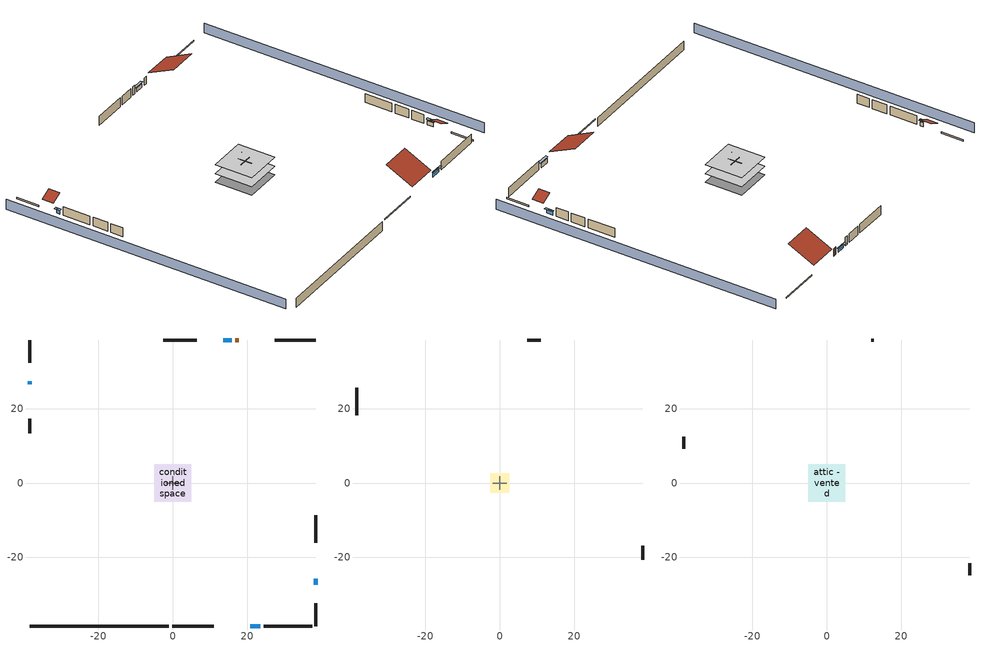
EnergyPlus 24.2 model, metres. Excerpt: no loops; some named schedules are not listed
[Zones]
conditioned space
 floor adiabatic (AdiabaticFloorConstruction): -5.03,-5.03 -5.03,5.03 5.03,5.03 5.03,-5.03 z0.3
 floor foundation (Slab2 construction): -5.03,-5.03 -5.03,5.03 5.03,5.03 5.03,-5.03 z-2.13
 wall outside (RimJoist1 construction): -0.1,-38.4 10.96,-38.4 z0.3:0.61
 wall outside (RimJoist2 construction): -38.4,38.4 -38.4,32.24 z0.3:0.61
 wall outside (RimJoist3 construction): 38.4,38.4 27.34,38.4 z0.3:0.61
 wall outside (RimJoist4 construction): 38.4,-38.4 38.4,-32.24 z0.3:0.61
 wall outside (AdiabaticWallConstruction 1): 17.71,38.4 16.8,38.4 z0.3:2.34
 wall outside (AdiabaticWallConstruction): 20.82,-38.4 23.47,-38.4 z0.3:1.49; -38.4,27.33 -38.4,26.49 z0.3:1.43; 15.87,38.4 13.6,38.4 z0.3:1.34; 38.4,-27.33 38.4,-25.69 z0.3:1.37
 wall outside (Wall3 construction): 24.4,-38.4 37.47,-38.4 z0.3:2.74
 wall outside (Wall4 construction): -38.4,17.32 -38.4,13.38 z0.3:2.74
 wall outside (Wall7 construction): 6.47,38.4 -2.51,38.4 z0.3:2.74
 wall outside (Wall8 construction): 38.4,-15.98 38.4,-8.72 z0.3:2.74
 wall foundation (FoundationWall1 construction): -38.4,-38.4 -1.03,-38.4 z-2.13:0.3
 wall to garage (Wall5 construction): 1.83,0 -1.83,0 z0.3:2.74
 wall to garage (Wall6 construction): 0,1.83 0,-1.83 z0.3:2.74
 window (WindowConstruction): 20.82,-38.4 23.47,-38.4 z0.3:1.49
 window (WindowConstruction 1): -38.4,27.33 -38.4,26.49 z0.3:1.43
 window (WindowConstruction 2): 15.87,38.4 13.6,38.4 z0.3:1.34
 window (WindowConstruction 3): 38.4,-27.33 38.4,-25.69 z0.3:1.37
 door (Door): 17.71,38.4 16.8,38.4 z0.3:2.34
 ceiling adiabatic (AdiabaticFloorConstruction): 5.03,-5.03 5.03,5.03 -5.03,5.03 -5.03,-5.03 z0.3
garage
 floor foundation (Slab1 construction): -2.59,-2.59 -2.59,2.59 2.59,2.59 2.59,-2.59 z0
 wall outside (Wall1 construction): -38.4,25.56 -38.4,18.24 z0.3:2.74
 wall outside (Wall12 construction): 38.4,-20.57 38.4,-16.91 z0.3:2.74
 wall outside (Wall2 construction): 11.06,38.4 7.4,38.4 z0.3:2.74
attic - vented
 floor to garage (Floor1 construction): -2.59,-2.59 -2.59,2.59 2.59,2.59 2.59,-2.59 z2.74
 floor to conditioned space (Floor2 construction Reversed): -5.03,-5.03 -5.03,5.03 5.03,5.03 5.03,-5.03 z2.74
 wall outside (Wall10 construction): 38.4,-24.76 38.4,-21.5 z0.3:2.74
 wall outside (Wall11 construction): 12.67,38.4 11.99,38.4 z0.3:2.74
 wall outside (Wall9 construction): -38.4,12.45 -38.4,9.19 z0.3:2.74
 roof outside (Roof1 construction): 19.89,-38.4,2.74 19.89,-31.24,6.32 11.89,-31.24,6.32 11.89,-38.4,2.74
 roof outside (Roof2 construction): -38.4,28.26,2.74 -35.67,28.26,4.11 -35.67,31.32,4.11 -38.4,31.32,2.74
 roof outside (Roof3 construction): 38.4,-28.26,2.74 35.67,-28.26,4.11 35.67,-31.32,4.11 38.4,-31.32,2.74
 roof outside (Roof4 construction): 18.64,38.4,2.74 18.64,31.45,6.22 26.41,31.45,6.22 26.41,38.4,2.74
shading: -42.97,38.4 -42.97,-38.4 / 42.97,-38.4 42.97,38.4 z0:2.74; 23.78,-38.4 20.52,-38.4 20.52,-39.01 23.78,-39.01 z1.8; -38.4,26.18 -38.4,27.63 -39.01,27.63 -39.01,26.18 z1.74; 13.3,38.4 16.17,38.4 16.17,39.01 13.3,39.01 z1.65; 38.4,-25.39 38.4,-27.63 39.01,-27.63 39.01,-25.39 z1.68
[Building]
Building 1: Terrain=Suburbs
[Site:Location]
Portland Intl Arpt_OR: Latitude {deg}=45.59; Longitude {deg}=-122.6; Time Zone {hr}=-8; Elevation {m}=33; Keep Site Location Information=Yes
[Site:GroundTemperature:Shallow]
10.2558, 8.96328, 8.85977, 9.47314, 11.9355, 14.3863, 16.5111, 17.8571, 17.9714, 16.8767, 14.8061, 12.4304
[Site:WaterMainsTemperature]
Calculation Method=Schedule; Temperature Schedule=mains temperature schedule
[Material] Roughness=Rough; Thermal Absorptance=0.9
Name | Thickness {m} | Conductivity {W/m-K} | Density {kg/m3} | Specific Heat {J/kg-K} | Solar Absorptance | Visible Absorptance
asphalt or fiberglass shingles | 0.00635 | 0.162714 | 1121.4 | 1465.45 | 0.85 | 0.85
ceiling loosefill ins | 0.254 | 0.0480833 | 16.02 | 1046.75 | 0.7 | 0.7
ceiling stud and cavity | 0.1397 | 1.39189 | 65.682 | 1177.47 | 0.7 | 0.7
ceiling stud and cavity 1 | 0.1397 | 0.104117 | 65.682 | 1177.47 | 0.7 | 0.7
concrete 4.0 in. | 0.1016 | 1.803125 | 2242.8 | 837.4 | 0.7 | 0.7
concrete 8.0 in. | 0.2032 | 1.803125 | 2242.8 | 837.4 | 0.7 | 0.7
door material | 0.04445 | 0.0612267 | 512.64 | 1214.23 | 0.7 | 0.7
floor covering | 0.0127 | 0.0450781 | 54.468 | 1339.84 | 0.9 | 0.9
floor covering 1 | 0.0127 | 0.0433444 | 54.468 | 1339.84 | 0.6 | 0.6
floor rigid ins; wall rigid ins | 0.512978 | 0.029427 | 32.04 | 1214.23 | 0.7 | 0.7
floor stud and cavity | 0.1397 | 1.75129 | 37.0049 | 1207.88 | 0.7 | 0.7
furniture material conditioned space 1; furniture material garage 1 | 0.1524 | 0.115458 | 640.8 | 1214.23 | 0.6 | 0.6
gypsum board | 0.0127 | 0.160291 | 801 | 837.4 | 0.6 | 0.6
gypsum board 1 | 0.0127 | 0.160291 | 801 | 837.4 | 0.7 | 0.7
osb sheathing 0.5 in. | 0.0127 | 0.115458 | 512.64 | 1214.23 | 0.6 | 0.6
osb sheathing 0.5 in. 1; osb sheathing 0.5 in. 2; osb sheathing 0.5 in. 3 | 0.0127 | 0.115458 | 512.64 | 1214.23 | 0.7 | 0.7
osb sheathing 0.75 in. | 0.01905 | 0.115458 | 512.64 | 1214.23 | 0.7 | 0.7
rim joist stud and cavity | 0.0508 | 0.178688 | 50.32683 | 1063.81 | 0.6 | 0.6
roof rigid ins | 0.00281632 | 0.029427 | 32.04 | 1214.23 | 0.7 | 0.7
wall stud and cavity | 0.1397 | 0.727959 | 139.0536 | 1170.24 | 0.6 | 0.6
wall stud and cavity 1 | 0.1397 | 0.550994 | 139.0536 | 1170.24 | 0.7 | 0.7
wall stud and cavity 2 | 0.1397 | 0.335416 | 139.0536 | 1170.24 | 0.7 | 0.7
wall stud and cavity 3 | 0.0889 | 0.380278 | 52.3479 | 1209.89 | 0.7 | 0.7
wall stud and cavity 4 | 0.0889 | 0.391764 | 83.0341 | 1211.67 | 0.7 | 0.7
wood siding | 0.0254 | 0.102417 | 544.68 | 1172.36 | 0.85 | 0.85
wood siding 1; wood siding 2 | 0.0254 | 0.102417 | 544.68 | 1172.36 | 0.7 | 0.7
[WindowMaterial:SimpleGlazingSystem]
WindowMaterial: U-Factor {W/m2-K}=4.76952; Solar Heat Gain Coefficient=0.63
[Construction]
AdiabaticFloorConstruction: floor stud and cavity, floor rigid ins, osb sheathing 0.75 in., floor covering 1
AdiabaticWallConstruction: wood siding 1, wall rigid ins, wall stud and cavity 3, gypsum board
AdiabaticWallConstruction 1: wood siding 2, wall rigid ins, wall stud and cavity 3, gypsum board
Door: door material
Floor1 construction: ceiling stud and cavity
Floor2 construction Reversed: gypsum board, ceiling stud and cavity 1, ceiling loosefill ins
FoundationWall1 construction: concrete 8.0 in., gypsum board 1
furniture construction conditioned space 1: furniture material conditioned space 1
furniture construction garage 1: furniture material garage 1
PartitionWallConstruction: gypsum board, wall stud and cavity 4, gypsum board
RimJoist1 construction; RimJoist2 construction; RimJoist3 construction; RimJoist4 construction: wood siding, rim joist stud and cavity
Roof1 construction; Roof2 construction; Roof3 construction; Roof4 construction: asphalt or fiberglass shingles, roof rigid ins, osb sheathing 0.5 in.
Slab1 construction: concrete 4.0 in.
Slab2 construction: concrete 4.0 in., floor covering
Wall1 construction; Wall2 construction: wood siding, osb sheathing 0.5 in. 1, wall stud and cavity
Wall10 construction; Wall11 construction; Wall12 construction; Wall9 construction: wood siding, osb sheathing 0.5 in. 2, wall stud and cavity
Wall3 construction; Wall4 construction: wood siding, osb sheathing 0.5 in. 1, wall stud and cavity 1, gypsum board
Wall5 construction: osb sheathing 0.5 in. 2, wall stud and cavity 2, gypsum board
Wall6 construction: osb sheathing 0.5 in. 3, wall stud and cavity 2, gypsum board
Wall7 construction; Wall8 construction: wood siding, osb sheathing 0.5 in. 2, wall stud and cavity 1, gypsum board
WindowConstruction; WindowConstruction 1; WindowConstruction 2; WindowConstruction 3: WindowMaterial
[Zone] Multiplier=1; Part of Total Floor Area=Yes
Name | Volume {m3}
attic - vented | 107.906
conditioned space | 493.619
garage | 65.242
[Space]
Name | Zone | Volume {m3}
attic - vented 1 | attic - vented | 107.906
conditioned space 1 | conditioned space | 493.619
garage 1 | garage | 65.242
[ZoneInfiltration:EffectiveLeakageArea] Schedule=Always On Discrete
Name | Zone or Space | Effective Air Leakage Area {cm2} | Stack Coefficient | Wind Coefficient
infil attic - vented 1 | attic - vented 1 | 4265.37 | 0.000175901 | 3.59376e-05
infil garage 1 | garage 1 | 271.837 | 0.000129147 | 4.64657e-05
[ZoneMixing]
whole house fan mix: Zone or Space=attic - vented; Schedule=Always On Continuous; Design Flow Rate Calculation Method=Flow/Zone; Design Flow Rate {m3/s}=0; Source Zone or Space=conditioned space
[SurfaceProperty:ExposedFoundationPerimeter] Exposed Perimeter Calculation Method=TotalExposedPerimeter
Name | Total Exposed Perimeter {m}
Slab2 | 37.36848
Slab1 | 14.6304
[SurfaceProperty:IncidentSolarMultiplier] Incident Solar Multiplier=1; Incident Solar Multiplier Schedule=trans schedule winter=0.85 summer=0.7
Window1; Window2; Window3; Window4
[InternalMass]
Name | Construction | Zone or ZoneList | Space or SpaceList | Surface Area {m2}
furniture mass conditioned space 1 | furniture construction conditioned space 1 | conditioned space | conditioned space 1 | 80.97429
partition wall mass | PartitionWallConstruction | conditioned space | conditioned space 1 | 202.436
furniture mass garage 1 | furniture construction garage 1 | garage | garage 1 | 2.67561
[Lights] Design Level Calculation Method=LightingLevel; Return Air Fraction=0; Fraction Radiant=0.6; Fraction Visible=0.2; Fraction Replaceable=1
Name | Zone or ZoneList or Space or SpaceList | Schedule | Lighting Level {W}
interior lighting | conditioned space 1 | lighting_interior | 247.016
garage lighting | garage 1 | lighting_garage | 7.14391
[People]
occupants: Zone or ZoneList or Space or SpaceList=conditioned space 1; Number of People Schedule=occupants; Number of People Calculation Method=People; Number of People=1; Fraction Radiant=0.314171; Sensible Heat Fraction=0.56303; Activity Level Schedule=occupants activity schedule; Carbon Dioxide Generation Rate {m3/s-W}=0; Enable ASHRAE 55 Comfort Warnings=No; Mean Radiant Temperature Calculation Type=EnclosureAveraged
[ElectricEquipment] Zone or ZoneList or Space or SpaceList=conditioned space 1; Design Level Calculation Method=EquipmentLevel
Name | Schedule | Design Level {W} | Fraction Latent | Fraction Radiant | Fraction Lost
ceiling fan | ceiling_fan | 19.4431 | 0 | 0.558 | 0
clothes dryer | clothes_dryer | 2679.59 | 0.015 | 0.081 | 0.85
clothes washer | clothes_washer | 153.59 | 0.03 | 0.162 | 0.7
cooking range | cooking_range | 106.388 | 0.16 | 0.384 | 0.2
fridge | fridge schedule | 43.7215 | 0 | 0.6 | 0
mech vent bath fan 0 | mech vent bath fan 0 schedule | 45 | 0 | 0 | 1
mech vent house fan | mech vent house fan schedule | 0 | 0 | 0 | 1
mech vent house fan cfis | mech vent house fan cfis schedule | 0 | 0 | 0 | 0
mech vent range fan 0 | mech vent range fan 0 schedule | 30 | 0 | 0 | 1
misc plug loads | plug_loads_other | 300.022 | 0.021 | 0.558 | 0.049
misc tv | plug_loads_tv | 321.39 | 0 | 0.6 | 0
whole house fan | Always On Discrete | 0 | 0 | 0 | 1
[OtherEquipment] Zone or ZoneList or Space or SpaceList=conditioned space 1; Design Level Calculation Method=EquipmentLevel
Name | Fuel Type | Schedule | Design Level {W} | Fraction Latent | Fraction Radiant | Fraction Lost
clothes dryer 1 | Electricity | clothes_dryer | 0 | 0.015 | 0.081 | 0.85
cooking range 1 | NaturalGas | cooking_range | 3117.94 | 0.16 | 0.384 | 0.2
general water use latent | None | general water use schedule | 25.6591 | 1 | 0 | 0
general water use sensible | None | general water use schedule | -25.2881 | 0 | 0.6 | 0
mech vent house fan latent load; water heater lat | None | Always On Discrete | 0 | 1 | 0 | 0
mech vent house fan sensible load; water heater sens | None | Always On Discrete | 0 | 0 | 0 | 0
water heater energy adjustment1 | Electricity | Always On Discrete | 0.01 | 0 | 0 | 1
[ZoneInfiltration:DesignFlowRate] Zone or ZoneList or Space or SpaceList=conditioned space 1; Schedule=Always On Discrete; Design Flow Rate Calculation Method=Flow/Zone; Design Flow Rate {m3/s}=0
infil flow; natural vent flow; whole house fan flow
[AvailabilityManager:Scheduled] Schedule=Always On Discrete
furnace airloop Availability Manager; room ac airloop Availability Manager
[Foundation:Kiva] Wall Depth Below Slab {m}=0.2032
Name | Initial Indoor Air Temperature {C} | Wall Height Above Grade {m}
Foundation Kiva 1 | 13.4258 | 0.1016
Foundation Kiva 2 | 18.8889 | 0.3048
[Foundation:Kiva:Settings]
Soil Conductivity {W/m-K}=2.4234; Soil Density {kg/m3}=1842.3; Soil Specific Heat {J/kg-K}=418.7; Ground Solar Absorptivity=0.9; Ground Thermal Absorptivity=0.9; Ground Surface Roughness {m}=0.03; Far-Field Width {m}=40; Deep-Ground Boundary Condition=ZeroFlux; Deep-Ground Depth {m}=40; Minimum Cell Dimension {m}=0.2; Maximum Cell Growth Coefficient=3; Simulation Timestep=Timestep
[Exterior:Lights]
exterior lighting: Schedule=exterior lighting schedule; Design Level {W}=8.01452
[EnergyManagementSystem:GlobalVariable]
furnace_airloop_Fan_RTF
infil_program_Qfan
infil_program_Qinf
natural_vent_program_Qnv
natural_vent_program_Qwhf
room_ac_airloop_Fan_RTF
[EnergyManagementSystem:Sensor]
Name | Output:Variable or Output:Meter Index Key | Output:Variable or Output:Meter
airflow_gain | infil flow | Infiltration Sensible Heat Gain Energy
airflow_gain_1 | natural vent flow | Infiltration Sensible Heat Gain Energy
airflow_gain_2 | whole house fan flow | Infiltration Sensible Heat Gain Energy
airflow_loss | infil flow | Infiltration Sensible Heat Loss Energy
airflow_loss_1 | natural vent flow | Infiltration Sensible Heat Loss Energy
airflow_loss_2 | whole house fan flow | Infiltration Sensible Heat Loss Energy
clg_load_cond |  | Cooling:EnergyTransfer:Zone:CONDITIONED SPACE
clg_sp_s; clg_sp_s_1 | cooling setpoint | Schedule Value
clothes_dryer_exhaust_0_sch_s | clothes_dryer | Schedule Value
cool_season | cooling season schedule | Schedule Value
htg_load_cond |  | Heating:EnergyTransfer:Zone:CONDITIONED SPACE
htg_sp_s; htg_sp_s_1 | heating setpoint | Schedule Value
ig_ee_conv | ceiling fan | Electric Equipment Convective Heating Energy
ig_ee_conv_1 | clothes dryer | Electric Equipment Convective Heating Energy
ig_ee_conv_3 | cooking range | Electric Equipment Convective Heating Energy
ig_ee_conv_4 | fridge | Electric Equipment Convective Heating Energy
ig_ee_conv_5 | misc plug loads | Electric Equipment Convective Heating Energy
ig_ee_conv_6 | misc tv | Electric Equipment Convective Heating Energy
ig_ee_conv_7 | whole house fan | Electric Equipment Convective Heating Energy
ig_ee_rad | ceiling fan | Electric Equipment Radiant Heating Energy
ig_ee_rad_1 | clothes dryer | Electric Equipment Radiant Heating Energy
ig_ee_rad_3 | cooking range | Electric Equipment Radiant Heating Energy
ig_ee_rad_4 | fridge | Electric Equipment Radiant Heating Energy
ig_ee_rad_5 | misc plug loads | Electric Equipment Radiant Heating Energy
ig_ee_rad_6 | misc tv | Electric Equipment Radiant Heating Energy
ig_ee_rad_7 | whole house fan | Electric Equipment Radiant Heating Energy
ig_lgt_conv | interior lighting | Lights Convective Heating Energy
ig_lgt_rad | interior lighting | Lights Radiant Heating Energy
ig_lgt_vis | interior lighting | Lights Visible Radiation Heating Energy
ig_oe_conv | clothes dryer 1 | Other Equipment Convective Heating Energy
ig_oe_conv_1 | cooking range 1 | Other Equipment Convective Heating Energy
ig_oe_conv_2 | general water use latent | Other Equipment Convective Heating Energy
ig_oe_conv_3 | general water use sensible | Other Equipment Convective Heating Energy
ig_oe_conv_4 | water heater energy adjustment1 | Other Equipment Convective Heating Energy
ig_oe_conv_5 | water heater lat | Other Equipment Convective Heating Energy
ig_oe_conv_6 | water heater sens | Other Equipment Convective Heating Energy
ig_oe_rad | clothes dryer 1 | Other Equipment Radiant Heating Energy
ig_oe_rad_1 | cooking range 1 | Other Equipment Radiant Heating Energy
ig_oe_rad_2 | general water use latent | Other Equipment Radiant Heating Energy
ig_oe_rad_3 | general water use sensible | Other Equipment Radiant Heating Energy
ig_oe_rad_4 | water heater energy adjustment1 | Other Equipment Radiant Heating Energy
ig_oe_rad_5 | water heater lat | Other Equipment Radiant Heating Energy
ig_oe_rad_6 | water heater sens | Other Equipment Radiant Heating Energy
ig_ppl_conv | occupants | People Convective Heating Energy
ig_ppl_rad | occupants | People Radiant Heating Energy
im_conv | furniture mass conditioned space 1 | Surface Inside Face Convection Heat Gain Energy
im_conv_1 | partition wall mass | Surface Inside Face Convection Heat Gain Energy
im_ig | furniture mass conditioned space 1 | Surface Inside Face Internal Gains Radiation Heat Gain Energy
im_ig_1 | partition wall mass | Surface Inside Face Internal Gains Radiation Heat Gain Energy
im_lgt | furniture mass conditioned space 1 | Surface Inside Face Lights Radiation Heat Gain Energy
im_lgt_1 | partition wall mass | Surface Inside Face Lights Radiation Heat Gain Energy
im_sol | furniture mass conditioned space 1 | Surface Inside Face Solar Radiation Heat Gain Energy
im_sol_1 | partition wall mass | Surface Inside Face Solar Radiation Heat Gain Energy
im_surf | furniture mass conditioned space 1 | Surface Inside Face Net Surface Thermal Radiation Heat Gain Energy
im_surf_1 | partition wall mass | Surface Inside Face Net Surface Thermal Radiation Heat Gain Energy
mech_vent_bath_fan_0_sch_s | mech vent bath fan 0 schedule | Schedule Value
mech_vent_range_fan_0_sch_s | mech vent range fan 0 schedule | Schedule Value
mv_conv | mech vent bath fan 0 | Electric Equipment Convective Heating Energy
mv_conv_1 | mech vent house fan | Electric Equipment Convective Heating Energy
mv_conv_2 | mech vent house fan cfis | Electric Equipment Convective Heating Energy
mv_conv_3 | mech vent range fan 0 | Electric Equipment Convective Heating Energy
mv_conv_4 | mech vent house fan latent load | Other Equipment Convective Heating Energy
mv_conv_5 | mech vent house fan sensible load | Other Equipment Convective Heating Energy
mv_rad | mech vent bath fan 0 | Electric Equipment Radiant Heating Energy
mv_rad_1 | mech vent house fan | Electric Equipment Radiant Heating Energy
mv_rad_2 | mech vent house fan cfis | Electric Equipment Radiant Heating Energy
mv_rad_3 | mech vent range fan 0 | Electric Equipment Radiant Heating Energy
mv_rad_4 | mech vent house fan latent load | Other Equipment Radiant Heating Energy
mv_rad_5 | mech vent house fan sensible load | Other Equipment Radiant Heating Energy
natural_vent_s | natural vent schedule | Schedule Value
out_pb_s |  | Site Outdoor Air Barometric Pressure
out_wt_s |  | Site Outdoor Air Humidity Ratio
site_vw_s |  | Site Wind Speed
ss_back_out | Window1 | Surface Window Shortwave from Zone Back Out Window Heat Transfer Rate
ss_back_out_1 | Window2 | Surface Window Shortwave from Zone Back Out Window Heat Transfer Rate
ss_back_out_2 | Window3 | Surface Window Shortwave from Zone Back Out Window Heat Transfer Rate
ss_back_out_3 | Window4 | Surface Window Shortwave from Zone Back Out Window Heat Transfer Rate
ss_conv | Door1 | Surface Inside Face Convection Heat Gain Energy
ss_conv_1 | Window1 | Surface Inside Face Convection Heat Gain Energy
ss_conv_2 | Window2 | Surface Inside Face Convection Heat Gain Energy
ss_conv_3 | Window3 | Surface Inside Face Convection Heat Gain Energy
ss_conv_4 | Window4 | Surface Inside Face Convection Heat Gain Energy
ss_ig | Door1 | Surface Inside Face Internal Gains Radiation Heat Gain Energy
ss_ig_1 | Window1 | Surface Inside Face Internal Gains Radiation Heat Gain Energy
ss_ig_2 | Window2 | Surface Inside Face Internal Gains Radiation Heat Gain Energy
ss_ig_3 | Window3 | Surface Inside Face Internal Gains Radiation Heat Gain Energy
ss_ig_4 | Window4 | Surface Inside Face Internal Gains Radiation Heat Gain Energy
ss_lgt | Door1 | Surface Inside Face Lights Radiation Heat Gain Energy
ss_sol | Door1 | Surface Inside Face Solar Radiation Heat Gain Energy
ss_surf | Door1 | Surface Inside Face Net Surface Thermal Radiation Heat Gain Energy
ss_surf_1 | Window1 | Surface Inside Face Net Surface Thermal Radiation Heat Gain Energy
ss_surf_2 | Window2 | Surface Inside Face Net Surface Thermal Radiation Heat Gain Energy
ss_surf_3 | Window3 | Surface Inside Face Net Surface Thermal Radiation Heat Gain Energy
ss_surf_4 | Window4 | Surface Inside Face Net Surface Thermal Radiation Heat Gain Energy
ss_trans_in | Window1 | Surface Window Transmitted Solar Radiation Rate
ss_trans_in_1 | Window2 | Surface Window Transmitted Solar Radiation Rate
ss_trans_in_2 | Window3 | Surface Window Transmitted Solar Radiation Rate
ss_trans_in_3 | Window4 | Surface Window Transmitted Solar Radiation Rate
ss_trans_out | Window1 | Surface Inside Face Initial Transmitted Diffuse Transmitted Out Window Solar Radiation Rate
ss_trans_out_1 | Window2 | Surface Inside Face Initial Transmitted Diffuse Transmitted Out Window Solar Radiation Rate
ss_trans_out_2 | Window3 | Surface Inside Face Initial Transmitted Diffuse Transmitted Out Window Solar Radiation Rate
ss_trans_out_3 | Window4 | Surface Inside Face Initial Transmitted Diffuse Transmitted Out Window Solar Radiation Rate
s_conv | Floor2 | Surface Inside Face Convection Heat Gain Energy
s_conv_1 | FoundationWall1 | Surface Inside Face Convection Heat Gain Energy
s_conv_10 | Wall4 | Surface Inside Face Convection Heat Gain Energy
s_conv_11 | Wall5 | Surface Inside Face Convection Heat Gain Energy
s_conv_12 | Wall6 | Surface Inside Face Convection Heat Gain Energy
s_conv_13 | Wall7 | Surface Inside Face Convection Heat Gain Energy
s_conv_14 | Wall8 | Surface Inside Face Convection Heat Gain Energy
s_conv_2 | inferred conditioned ceiling | Surface Inside Face Convection Heat Gain Energy
s_conv_3 | inferred conditioned floor | Surface Inside Face Convection Heat Gain Energy
s_conv_4 | RimJoist1 | Surface Inside Face Convection Heat Gain Energy
s_conv_5 | RimJoist2 | Surface Inside Face Convection Heat Gain Energy
s_conv_6 | RimJoist3 | Surface Inside Face Convection Heat Gain Energy
s_conv_7 | RimJoist4 | Surface Inside Face Convection Heat Gain Energy
s_conv_8 | Slab2 | Surface Inside Face Convection Heat Gain Energy
s_conv_9 | Wall3 | Surface Inside Face Convection Heat Gain Energy
s_ig | Floor2 | Surface Inside Face Internal Gains Radiation Heat Gain Energy
s_ig_1 | FoundationWall1 | Surface Inside Face Internal Gains Radiation Heat Gain Energy
s_ig_10 | Wall4 | Surface Inside Face Internal Gains Radiation Heat Gain Energy
s_ig_11 | Wall5 | Surface Inside Face Internal Gains Radiation Heat Gain Energy
s_ig_12 | Wall6 | Surface Inside Face Internal Gains Radiation Heat Gain Energy
s_ig_13 | Wall7 | Surface Inside Face Internal Gains Radiation Heat Gain Energy
s_ig_14 | Wall8 | Surface Inside Face Internal Gains Radiation Heat Gain Energy
s_ig_2 | inferred conditioned ceiling | Surface Inside Face Internal Gains Radiation Heat Gain Energy
s_ig_3 | inferred conditioned floor | Surface Inside Face Internal Gains Radiation Heat Gain Energy
s_ig_4 | RimJoist1 | Surface Inside Face Internal Gains Radiation Heat Gain Energy
s_ig_5 | RimJoist2 | Surface Inside Face Internal Gains Radiation Heat Gain Energy
s_ig_6 | RimJoist3 | Surface Inside Face Internal Gains Radiation Heat Gain Energy
s_ig_7 | RimJoist4 | Surface Inside Face Internal Gains Radiation Heat Gain Energy
s_ig_8 | Slab2 | Surface Inside Face Internal Gains Radiation Heat Gain Energy
s_ig_9 | Wall3 | Surface Inside Face Internal Gains Radiation Heat Gain Energy
s_lgt | Floor2 | Surface Inside Face Lights Radiation Heat Gain Energy
s_lgt_1 | FoundationWall1 | Surface Inside Face Lights Radiation Heat Gain Energy
s_lgt_10 | Wall4 | Surface Inside Face Lights Radiation Heat Gain Energy
s_lgt_11 | Wall5 | Surface Inside Face Lights Radiation Heat Gain Energy
s_lgt_12 | Wall6 | Surface Inside Face Lights Radiation Heat Gain Energy
s_lgt_13 | Wall7 | Surface Inside Face Lights Radiation Heat Gain Energy
s_lgt_14 | Wall8 | Surface Inside Face Lights Radiation Heat Gain Energy
s_lgt_2 | inferred conditioned ceiling | Surface Inside Face Lights Radiation Heat Gain Energy
s_lgt_3 | inferred conditioned floor | Surface Inside Face Lights Radiation Heat Gain Energy
s_lgt_4 | RimJoist1 | Surface Inside Face Lights Radiation Heat Gain Energy
s_lgt_5 | RimJoist2 | Surface Inside Face Lights Radiation Heat Gain Energy
s_lgt_6 | RimJoist3 | Surface Inside Face Lights Radiation Heat Gain Energy
s_lgt_7 | RimJoist4 | Surface Inside Face Lights Radiation Heat Gain Energy
s_lgt_8 | Slab2 | Surface Inside Face Lights Radiation Heat Gain Energy
s_lgt_9 | Wall3 | Surface Inside Face Lights Radiation Heat Gain Energy
s_sol | Floor2 | Surface Inside Face Solar Radiation Heat Gain Energy
s_sol_1 | FoundationWall1 | Surface Inside Face Solar Radiation Heat Gain Energy
s_sol_10 | Wall4 | Surface Inside Face Solar Radiation Heat Gain Energy
s_sol_11 | Wall5 | Surface Inside Face Solar Radiation Heat Gain Energy
s_sol_12 | Wall6 | Surface Inside Face Solar Radiation Heat Gain Energy
s_sol_13 | Wall7 | Surface Inside Face Solar Radiation Heat Gain Energy
s_sol_14 | Wall8 | Surface Inside Face Solar Radiation Heat Gain Energy
